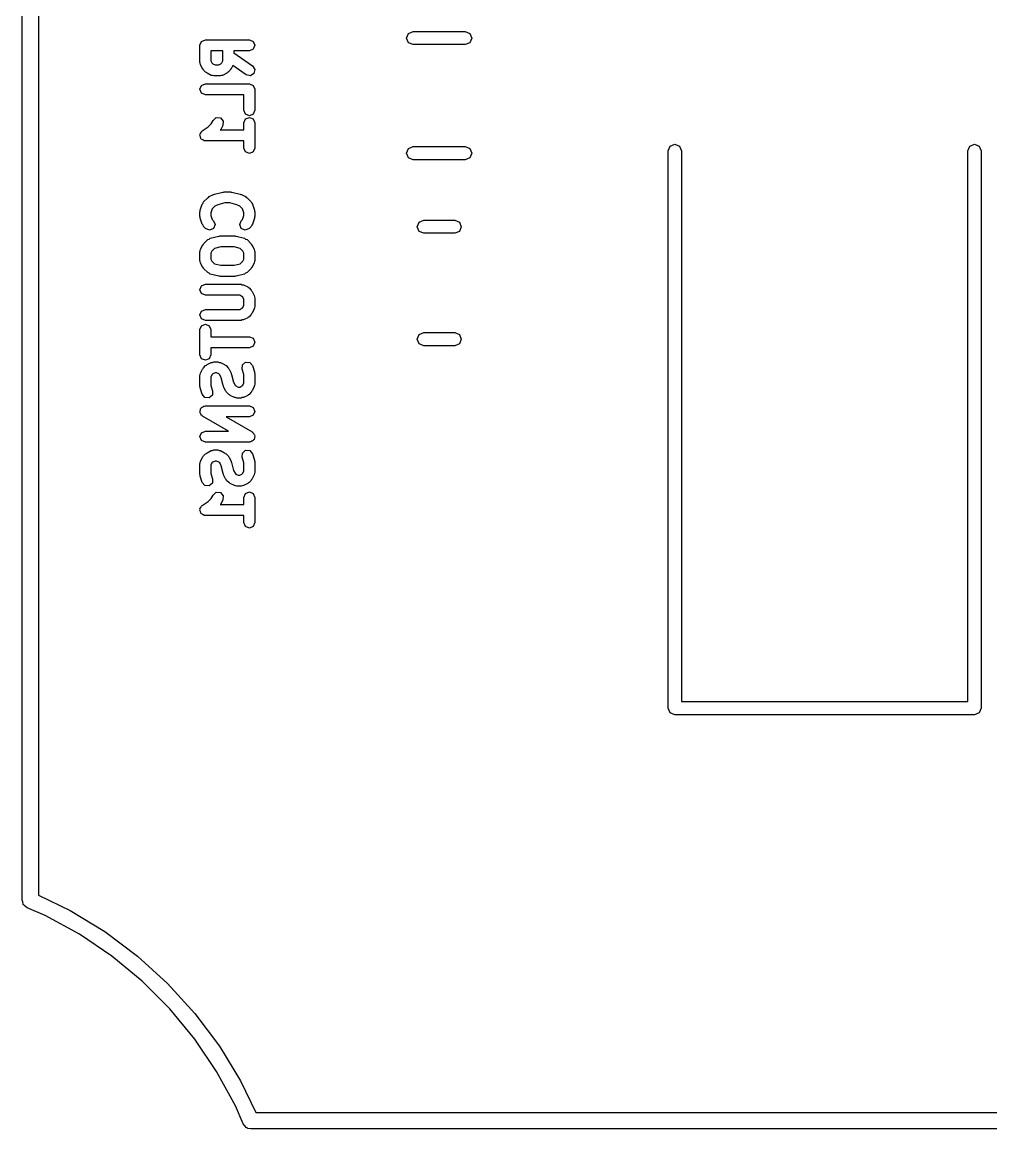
# Model space of a CAD drawing. Extents: x 86.6 to 116.8, y -73.1 to -42.9.
# Drawn here: x 86.61 to 95.41, y -73.08 to -63.03 of the extents above; entities that cross this region are included whole.
import ezdxf

# ---------------------------------------------------------------- set-up
doc = ezdxf.new("R2010")
doc.units = 0
doc.layers.add('BLACK', color=7, linetype='CONTINUOUS')

msp = doc.modelspace()

# ---------------------------------------------------------------- linework, layer by layer
at = {"layer": 'BLACK', "linetype": 'CONTINUOUS'}
for p, q in [((86.6142, -71.003418), (86.6142, -45.003418)), ((86.7642, -45.050246), (86.7642, -70.956578)), ((90.102742, -63.1775), (90.120316, -63.135074)), ((90.120316, -63.219926), (90.102742, -63.1775)), ((90.120316, -63.135074), (90.162742, -63.1175)), ((90.162742, -63.1175), (90.637258, -63.1175)), ((90.637258, -63.1175), (90.679684, -63.135074)), ((90.679684, -63.135074), (90.697258, -63.1775)), ((90.697258, -63.1775), (90.679684, -63.219926)), ((88.227247, -63.242857), (88.241892, -63.207502)), ((88.227247, -63.395238), (88.227247, -63.242857)), ((88.241892, -63.207502), (88.277247, -63.192857)), ((88.277247, -63.192857), (88.677247, -63.192857)), ((88.677247, -63.192857), (88.712602, -63.207502)), ((88.712602, -63.278212), (88.677247, -63.292857)), ((88.712602, -63.207502), (88.727247, -63.242857)), ((88.727247, -63.242857), (88.712602, -63.278212)), ((90.162742, -63.2375), (90.120316, -63.219926)), ((90.637258, -63.2375), (90.162742, -63.2375)), ((90.679684, -63.219926), (90.637258, -63.2375)), ((88.436771, -63.292857), (88.327247, -63.292857)), ((88.327247, -63.292857), (88.327247, -63.383434)), ((88.327247, -63.383434), (88.337387, -63.403715)), ((88.42663, -63.403714), (88.436771, -63.383434)), ((88.436771, -63.383434), (88.436771, -63.292857)), ((88.677247, -63.292857), (88.536771, -63.292857)), ((88.536771, -63.292857), (88.536771, -63.312061)), ((88.536771, -63.312061), (88.70592, -63.430466)), ((88.2317, -63.40599), (88.227247, -63.395238)), ((88.232526, -63.417599), (88.2317, -63.40599)), ((88.251574, -63.455694), (88.232526, -63.417599)), ((88.25779, -63.461085), (88.251574, -63.455694)), ((88.26094, -63.468688), (88.25779, -63.461085)), ((88.279987, -63.487736), (88.26094, -63.468688)), ((88.337387, -63.403715), (88.34496, -63.411287)), ((88.34496, -63.411287), (88.365241, -63.421428)), ((88.365241, -63.421428), (88.398777, -63.421428)), ((88.398777, -63.421428), (88.419059, -63.411286)), ((88.419059, -63.411286), (88.42663, -63.403714)), ((88.503079, -63.468688), (88.484031, -63.487735)), ((88.506228, -63.461084), (88.503079, -63.468688)), ((88.512444, -63.455694), (88.506228, -63.461084)), ((88.526738, -63.427105), (88.512444, -63.455694)), ((88.648574, -63.512389), (88.526738, -63.427105)), ((88.70592, -63.430466), (88.726485, -63.462739)), ((88.726485, -63.462739), (88.718208, -63.500101)), ((88.28759, -63.490885), (88.279987, -63.487736)), ((88.292981, -63.497101), (88.28759, -63.490885)), ((88.331078, -63.51615), (88.292981, -63.497101)), ((88.342687, -63.516974), (88.331078, -63.51615)), ((88.353438, -63.521428), (88.342687, -63.516974)), ((88.41058, -63.521428), (88.353438, -63.521428)), ((88.421332, -63.516974), (88.41058, -63.521428)), ((88.432941, -63.516149), (88.421332, -63.516974)), ((88.471037, -63.497101), (88.432941, -63.516149)), ((88.476428, -63.490884), (88.471037, -63.497101)), ((88.484031, -63.487735), (88.476428, -63.490884)), ((88.685936, -63.520666), (88.648574, -63.512389)), ((88.718208, -63.500101), (88.685936, -63.520666)), ((88.227247, -63.642857), (88.241892, -63.607502)), ((88.241892, -63.678212), (88.227247, -63.642857)), ((88.241892, -63.607502), (88.277247, -63.592857)), ((88.277247, -63.692857), (88.241892, -63.678212)), ((88.277247, -63.592857), (88.677247, -63.592857)), ((88.677247, -63.592857), (88.712602, -63.607502)), ((88.712602, -63.607502), (88.727247, -63.642857)), ((88.727247, -63.642857), (88.727247, -63.833333)), ((88.627247, -63.692857), (88.277247, -63.692857)), ((88.627247, -63.833333), (88.627247, -63.692857)), ((88.641892, -63.868688), (88.627247, -63.833333)), ((88.677247, -63.883333), (88.641892, -63.868688)), ((88.712602, -63.868688), (88.677247, -63.883333)), ((88.727247, -63.833333), (88.712602, -63.868688)), ((88.249512, -64.020303), (88.302535, -63.984953)), ((88.302535, -63.984953), (88.331393, -63.956095)), ((88.331393, -63.956095), (88.346812, -63.925258)), ((88.346812, -63.925258), (88.375722, -63.900185)), ((88.375722, -63.900185), (88.413894, -63.902898)), ((88.413894, -63.902898), (88.438967, -63.931808)), ((88.436254, -63.96998), (88.417206, -64.008075)), ((88.438967, -63.931808), (88.436254, -63.96998)), ((88.627247, -63.947619), (88.641892, -63.912264)), ((88.627247, -64.011905), (88.627247, -63.947619)), ((88.641892, -63.912264), (88.677247, -63.897619)), ((88.677247, -63.897619), (88.712602, -63.912264)), ((88.712602, -63.912264), (88.727247, -63.947619)), ((88.727247, -63.947619), (88.727247, -64.17619)), ((88.227247, -64.061905), (88.229216, -64.057149)), ((88.232819, -64.075357), (88.227247, -64.061905)), ((88.228218, -64.0521), (88.236319, -64.040002)), ((88.229216, -64.057149), (88.228218, -64.0521)), ((88.235645, -64.08964), (88.232819, -64.075357)), ((88.236319, -64.040002), (88.241892, -64.02655)), ((88.241892, -64.02655), (88.246647, -64.02458)), ((88.246647, -64.02458), (88.249512, -64.020303)), ((88.417206, -64.008075), (88.41279, -64.011905)), ((88.41279, -64.011905), (88.627247, -64.011905)), ((88.239922, -64.092504), (88.235645, -64.08964)), ((88.241892, -64.09726), (88.239922, -64.092504)), ((88.255344, -64.102832), (88.241892, -64.09726)), ((88.267442, -64.110934), (88.255344, -64.102832)), ((88.272491, -64.109935), (88.267442, -64.110934)), ((88.277247, -64.111905), (88.272491, -64.109935)), ((88.627247, -64.111905), (88.277247, -64.111905)), ((88.627247, -64.17619), (88.627247, -64.111905)), ((88.641892, -64.211545), (88.627247, -64.17619)), ((88.727247, -64.17619), (88.712602, -64.211545)), ((90.102742, -64.2225), (90.120316, -64.180074)), ((90.120316, -64.180074), (90.162742, -64.1625)), ((90.162742, -64.1625), (90.637258, -64.1625)), ((90.637258, -64.1625), (90.679684, -64.180074)), ((90.679684, -64.180074), (90.697258, -64.2225)), ((92.48, -64.2), (92.497574, -64.157574)), ((92.497574, -64.157574), (92.54, -64.14)), ((92.54, -64.14), (92.582426, -64.157574)), ((92.582426, -64.157574), (92.6, -64.2)), ((95.2, -64.2), (95.217574, -64.157574)), ((95.217574, -64.157574), (95.26, -64.14)), ((95.26, -64.14), (95.302426, -64.157574)), ((95.302426, -64.157574), (95.32, -64.2)), ((88.677247, -64.22619), (88.641892, -64.211545)), ((88.712602, -64.211545), (88.677247, -64.22619)), ((90.120316, -64.264926), (90.102742, -64.2225)), ((90.162742, -64.2825), (90.120316, -64.264926)), ((90.637258, -64.2825), (90.162742, -64.2825)), ((90.679684, -64.264926), (90.637258, -64.2825)), ((90.697258, -64.2225), (90.679684, -64.264926)), ((92.48, -69.26), (92.48, -64.2)), ((92.6, -64.2), (92.6, -69.2)), ((95.2, -69.2), (95.2, -64.2)), ((95.32, -64.2), (95.32, -69.26)), ((88.360358, -64.59435), (88.436549, -64.575302)), ((88.436549, -64.575302), (88.442819, -64.576235)), ((88.442819, -64.576235), (88.448676, -64.573809)), ((88.448676, -64.573809), (88.505819, -64.573809)), ((88.505819, -64.573809), (88.511675, -64.576235)), ((88.511675, -64.576235), (88.517946, -64.575302)), ((88.517946, -64.575302), (88.594136, -64.59435)), ((88.229813, -64.74133), (88.248861, -64.684187)), ((88.248861, -64.684187), (88.256486, -64.675395)), ((88.256486, -64.675395), (88.26094, -64.664644)), ((88.26094, -64.664644), (88.299034, -64.626549)), ((88.299034, -64.626549), (88.306637, -64.623399)), ((88.306637, -64.623399), (88.31203, -64.617182)), ((88.31203, -64.617182), (88.350125, -64.598136)), ((88.350125, -64.598136), (88.355791, -64.597733)), ((88.355791, -64.597733), (88.360358, -64.59435)), ((88.389937, -64.690032), (88.364007, -64.702997)), ((88.454831, -64.673809), (88.389937, -64.690032)), ((88.499664, -64.673809), (88.454831, -64.673809)), ((88.564556, -64.690032), (88.499664, -64.673809)), ((88.590484, -64.702995), (88.564556, -64.690032)), ((88.594136, -64.59435), (88.5987, -64.597732)), ((88.5987, -64.597732), (88.604369, -64.598135)), ((88.604369, -64.598135), (88.642464, -64.617182)), ((88.642464, -64.617182), (88.647855, -64.623398)), ((88.647855, -64.623398), (88.655459, -64.626548)), ((88.655459, -64.626548), (88.693555, -64.664643)), ((88.693555, -64.664643), (88.698008, -64.675395)), ((88.698008, -64.675395), (88.705634, -64.684188)), ((88.705634, -64.684188), (88.724681, -64.741331)), ((88.227247, -64.757142), (88.230396, -64.749538)), ((88.227247, -64.795238), (88.227247, -64.757142)), ((88.230396, -64.749538), (88.229813, -64.74133)), ((88.339996, -64.727007), (88.327247, -64.765256)), ((88.327247, -64.765256), (88.327247, -64.787123)), ((88.327247, -64.787123), (88.339996, -64.825371)), ((88.364007, -64.702997), (88.339996, -64.727007)), ((88.614498, -64.727009), (88.590484, -64.702995)), ((88.627247, -64.765254), (88.614498, -64.727009)), ((88.614498, -64.825371), (88.627247, -64.787125)), ((88.627247, -64.787125), (88.627247, -64.765254)), ((88.724681, -64.741331), (88.724097, -64.749539)), ((88.724097, -64.749539), (88.727247, -64.757142)), ((88.727247, -64.757142), (88.727247, -64.795238)), ((88.230396, -64.802841), (88.227247, -64.795238)), ((88.229813, -64.81105), (88.230396, -64.802841)), ((88.248861, -64.868192), (88.229813, -64.81105)), ((88.256486, -64.876983), (88.248861, -64.868192)), ((88.260939, -64.887734), (88.256486, -64.876983)), ((88.279986, -64.906782), (88.260939, -64.887734)), ((88.339996, -64.825371), (88.350698, -64.836073)), ((88.365341, -64.871429), (88.350696, -64.906784)), ((88.350698, -64.836073), (88.365341, -64.871429)), ((88.589152, -64.871428), (88.603797, -64.836073)), ((88.603797, -64.906783), (88.589152, -64.871428)), ((88.603797, -64.836073), (88.614498, -64.825371)), ((88.693555, -64.887735), (88.674507, -64.906783)), ((88.698008, -64.876983), (88.693555, -64.887735)), ((88.705634, -64.868191), (88.698008, -64.876983)), ((88.724681, -64.811049), (88.705634, -64.868191)), ((88.727247, -64.795238), (88.724097, -64.80284)), ((88.724097, -64.80284), (88.724681, -64.811049)), ((90.19942, -64.89), (90.216994, -64.847574)), ((90.216994, -64.932426), (90.19942, -64.89)), ((90.216994, -64.847574), (90.25942, -64.83)), ((90.25942, -64.83), (90.54058, -64.83)), ((90.54058, -64.83), (90.583006, -64.847574)), ((90.583006, -64.847574), (90.60058, -64.89)), ((90.60058, -64.89), (90.583006, -64.932426)), ((88.315341, -64.921427), (88.279986, -64.906782)), ((88.350696, -64.906784), (88.315341, -64.921427)), ((88.322263, -64.99435), (88.398453, -64.975302)), ((88.398453, -64.975302), (88.404723, -64.976235)), ((88.404723, -64.976235), (88.41058, -64.973809)), ((88.41058, -64.973809), (88.543914, -64.973809)), ((88.543914, -64.973809), (88.54977, -64.976235)), ((88.54977, -64.976235), (88.556041, -64.975302)), ((88.556041, -64.975302), (88.632231, -64.99435)), ((88.639152, -64.921428), (88.603797, -64.906783)), ((88.674507, -64.906783), (88.639152, -64.921428)), ((90.25942, -64.95), (90.216994, -64.932426)), ((90.54058, -64.95), (90.25942, -64.95)), ((90.583006, -64.932426), (90.54058, -64.95)), ((88.232526, -65.096686), (88.251574, -65.058591)), ((88.251574, -65.058591), (88.25779, -65.053199)), ((88.25779, -65.053199), (88.26094, -65.045597)), ((88.26094, -65.045597), (88.299034, -65.007502)), ((88.299034, -65.007502), (88.311458, -65.002355)), ((88.311458, -65.002355), (88.322263, -64.99435)), ((88.359952, -65.088004), (88.337387, -65.110569)), ((88.416735, -65.073809), (88.359952, -65.088004)), ((88.537759, -65.073809), (88.416735, -65.073809)), ((88.594541, -65.088004), (88.537759, -65.073809)), ((88.617106, -65.11057), (88.594541, -65.088004)), ((88.632231, -64.99435), (88.643033, -65.002354)), ((88.643033, -65.002354), (88.655459, -65.007501)), ((88.655459, -65.007501), (88.693555, -65.045596)), ((88.693555, -65.045596), (88.696704, -65.053199)), ((88.696704, -65.053199), (88.702922, -65.058592)), ((88.702922, -65.058592), (88.721968, -65.096687)), ((88.227247, -65.119047), (88.2317, -65.108294)), ((88.227247, -65.195238), (88.227247, -65.119047)), ((88.2317, -65.108294), (88.232526, -65.096686)), ((88.337387, -65.110569), (88.327247, -65.13085)), ((88.327247, -65.13085), (88.327247, -65.183434)), ((88.327247, -65.183434), (88.337387, -65.203715)), ((88.627247, -65.13085), (88.617106, -65.11057)), ((88.617106, -65.203714), (88.627247, -65.183434)), ((88.627247, -65.183434), (88.627247, -65.13085)), ((88.721968, -65.096687), (88.722792, -65.108293)), ((88.722792, -65.108293), (88.727247, -65.119047)), ((88.727247, -65.119047), (88.727247, -65.195238)), ((88.2317, -65.20599), (88.227247, -65.195238)), ((88.232526, -65.217599), (88.2317, -65.20599)), ((88.251574, -65.255694), (88.232526, -65.217599)), ((88.25779, -65.261085), (88.251574, -65.255694)), ((88.26094, -65.268688), (88.25779, -65.261085)), ((88.299034, -65.306783), (88.26094, -65.268688)), ((88.337387, -65.203715), (88.359952, -65.22628)), ((88.359952, -65.22628), (88.416735, -65.240476)), ((88.416735, -65.240476), (88.537759, -65.240476)), ((88.537759, -65.240476), (88.594541, -65.22628)), ((88.594541, -65.22628), (88.617106, -65.203714)), ((88.693555, -65.268689), (88.655459, -65.306784)), ((88.696704, -65.261085), (88.693555, -65.268689)), ((88.702922, -65.255693), (88.696704, -65.261085)), ((88.721968, -65.217598), (88.702922, -65.255693)), ((88.722792, -65.205991), (88.721968, -65.217598)), ((88.727247, -65.195238), (88.722792, -65.205991)), ((88.311458, -65.311929), (88.299034, -65.306783)), ((88.322263, -65.319935), (88.311458, -65.311929)), ((88.398453, -65.338983), (88.322263, -65.319935)), ((88.404723, -65.338049), (88.398453, -65.338983)), ((88.41058, -65.340476), (88.404723, -65.338049)), ((88.543914, -65.340476), (88.41058, -65.340476)), ((88.54977, -65.338049), (88.543914, -65.340476)), ((88.556041, -65.338983), (88.54977, -65.338049)), ((88.632231, -65.319935), (88.556041, -65.338983)), ((88.643033, -65.31193), (88.632231, -65.319935)), ((88.655459, -65.306784), (88.643033, -65.31193)), ((88.227247, -65.461905), (88.241892, -65.42655)), ((88.241892, -65.49726), (88.227247, -65.461905)), ((88.241892, -65.42655), (88.277247, -65.411905)), ((88.277247, -65.411905), (88.601057, -65.411905)), ((88.601057, -65.411905), (88.611807, -65.416358)), ((88.611807, -65.416358), (88.623417, -65.417183)), ((88.623417, -65.417183), (88.661512, -65.43623)), ((88.661512, -65.43623), (88.666904, -65.442447)), ((88.666904, -65.442447), (88.674507, -65.445597)), ((88.674507, -65.445597), (88.693555, -65.464645)), ((88.693555, -65.464645), (88.696703, -65.472247)), ((88.696703, -65.472247), (88.702922, -65.47764)), ((88.702922, -65.47764), (88.721968, -65.515735)), ((88.277247, -65.511905), (88.241892, -65.49726)), ((88.589254, -65.511905), (88.277247, -65.511905)), ((88.609534, -65.522044), (88.589254, -65.511905)), ((88.617105, -65.529615), (88.609534, -65.522044)), ((88.627247, -65.549898), (88.617105, -65.529615)), ((88.627247, -65.602482), (88.627247, -65.549898)), ((88.721968, -65.515735), (88.722792, -65.527341)), ((88.722792, -65.527341), (88.727247, -65.538095)), ((88.727247, -65.538095), (88.727247, -65.614286)), ((88.227247, -65.690476), (88.241892, -65.655121)), ((88.241892, -65.725831), (88.227247, -65.690476)), ((88.241892, -65.655121), (88.277247, -65.640476)), ((88.277247, -65.640476), (88.589254, -65.640476)), ((88.589254, -65.640476), (88.609534, -65.630335)), ((88.609534, -65.630335), (88.617106, -65.622763)), ((88.617106, -65.622763), (88.627247, -65.602482)), ((88.693554, -65.687737), (88.674506, -65.706784)), ((88.696703, -65.680134), (88.693554, -65.687737)), ((88.702922, -65.674741), (88.696703, -65.680134)), ((88.721968, -65.636646), (88.702922, -65.674741)), ((88.722792, -65.625039), (88.721968, -65.636646)), ((88.727247, -65.614286), (88.722792, -65.625039)), ((88.227247, -65.82381), (88.241892, -65.788455)), ((88.277247, -65.740476), (88.241892, -65.725831)), ((88.241892, -65.788455), (88.277247, -65.77381)), ((88.601057, -65.740476), (88.277247, -65.740476)), ((88.277247, -65.77381), (88.312602, -65.788455)), ((88.312602, -65.788455), (88.327247, -65.82381)), ((88.611809, -65.736022), (88.601057, -65.740476)), ((88.623418, -65.735197), (88.611809, -65.736022)), ((88.661513, -65.716149), (88.623418, -65.735197)), ((88.666904, -65.709932), (88.661513, -65.716149)), ((88.674506, -65.706784), (88.666904, -65.709932)), ((88.227247, -66.052381), (88.227247, -65.82381)), ((88.327247, -65.82381), (88.327247, -65.888095)), ((88.327247, -65.888095), (88.677247, -65.888095)), ((88.677247, -65.888095), (88.712602, -65.90274)), ((90.19942, -65.91), (90.216994, -65.867574)), ((90.216994, -65.867574), (90.25942, -65.85)), ((90.25942, -65.85), (90.54058, -65.85)), ((90.54058, -65.85), (90.583006, -65.867574)), ((90.583006, -65.867574), (90.60058, -65.91)), ((88.677247, -65.988095), (88.327247, -65.988095)), ((88.327247, -65.988095), (88.327247, -66.052381)), ((88.712602, -65.97345), (88.677247, -65.988095)), ((88.712602, -65.90274), (88.727247, -65.938095)), ((88.727247, -65.938095), (88.712602, -65.97345)), ((90.216994, -65.952426), (90.19942, -65.91)), ((90.25942, -65.97), (90.216994, -65.952426)), ((90.54058, -65.97), (90.25942, -65.97)), ((90.583006, -65.952426), (90.54058, -65.97)), ((90.60058, -65.91), (90.583006, -65.952426)), ((88.241892, -66.087736), (88.227247, -66.052381)), ((88.277247, -66.102381), (88.241892, -66.087736)), ((88.312602, -66.087736), (88.277247, -66.102381)), ((88.327247, -66.052381), (88.312602, -66.087736)), ((88.232526, -66.220496), (88.251574, -66.182401)), ((88.251574, -66.182401), (88.25779, -66.177009)), ((88.25779, -66.177009), (88.26094, -66.169407)), ((88.26094, -66.169407), (88.279987, -66.150359)), ((88.279987, -66.150359), (88.28759, -66.147209)), ((88.28759, -66.147209), (88.292981, -66.140994)), ((88.292981, -66.140994), (88.331078, -66.121945)), ((88.331078, -66.121945), (88.342687, -66.12112)), ((88.342687, -66.12112), (88.353438, -66.116667)), ((88.353438, -66.116667), (88.391533, -66.116667)), ((88.391533, -66.116667), (88.402285, -66.12112)), ((88.402285, -66.12112), (88.413894, -66.121946)), ((88.413894, -66.121946), (88.451989, -66.140994)), ((88.451989, -66.140994), (88.45738, -66.14721)), ((88.45738, -66.14721), (88.464982, -66.150359)), ((88.464982, -66.150359), (88.48403, -66.169406)), ((88.48403, -66.169406), (88.487179, -66.177008)), ((88.487179, -66.177008), (88.493398, -66.182402)), ((88.493398, -66.182402), (88.512444, -66.220497)), ((88.610766, -66.182478), (88.613479, -66.144306)), ((88.627247, -66.231922), (88.610766, -66.182478)), ((88.613479, -66.144306), (88.642389, -66.119233)), ((88.642389, -66.119233), (88.680561, -66.121946)), ((88.680561, -66.121946), (88.705634, -66.150856)), ((88.705634, -66.150856), (88.724681, -66.207999)), ((88.227247, -66.242857), (88.2317, -66.232104)), ((88.227247, -66.338096), (88.227247, -66.242857)), ((88.2317, -66.232104), (88.232526, -66.220496)), ((88.337387, -66.234379), (88.327247, -66.25466)), ((88.327247, -66.25466), (88.327247, -66.329981)), ((88.34496, -66.226807), (88.337387, -66.234379)), ((88.365241, -66.216667), (88.34496, -66.226807)), ((88.37973, -66.216667), (88.365241, -66.216667)), ((88.40001, -66.226807), (88.37973, -66.216667)), ((88.407582, -66.234379), (88.40001, -66.226807)), ((88.420547, -66.260309), (88.407582, -66.234379)), ((88.438264, -66.331175), (88.420547, -66.260309)), ((88.512444, -66.220497), (88.512846, -66.226163)), ((88.512846, -66.226163), (88.51623, -66.23073)), ((88.51623, -66.23073), (88.533946, -66.301596)), ((88.627247, -66.307244), (88.627247, -66.231922)), ((88.724681, -66.207999), (88.724097, -66.216207)), ((88.724097, -66.216207), (88.727247, -66.22381)), ((88.727247, -66.22381), (88.727247, -66.319048)), ((88.230396, -66.345699), (88.227247, -66.338096)), ((88.229813, -66.353908), (88.230396, -66.345699)), ((88.248861, -66.41105), (88.229813, -66.353908)), ((88.327247, -66.329981), (88.343729, -66.379426)), ((88.343729, -66.379426), (88.341016, -66.417598)), ((88.441647, -66.33574), (88.438264, -66.331175)), ((88.44205, -66.341409), (88.441647, -66.33574)), ((88.461098, -66.379504), (88.44205, -66.341409)), ((88.467314, -66.384895), (88.461098, -66.379504)), ((88.470463, -66.392497), (88.467314, -66.384895)), ((88.48951, -66.411545), (88.470463, -66.392497)), ((88.533946, -66.301596), (88.546911, -66.327525)), ((88.546911, -66.327525), (88.554483, -66.335097)), ((88.554483, -66.335097), (88.574765, -66.345238)), ((88.574765, -66.345238), (88.589254, -66.345238)), ((88.589254, -66.345238), (88.609534, -66.335098)), ((88.609534, -66.335098), (88.617105, -66.327527)), ((88.617105, -66.327527), (88.627247, -66.307244)), ((88.693555, -66.392498), (88.674507, -66.411546)), ((88.696703, -66.384895), (88.693555, -66.392498)), ((88.702922, -66.379503), (88.696703, -66.384895)), ((88.721968, -66.341408), (88.702922, -66.379503)), ((88.722792, -66.329801), (88.721968, -66.341408)), ((88.727247, -66.319048), (88.722792, -66.329801)), ((88.273935, -66.439959), (88.248861, -66.41105)), ((88.312107, -66.442672), (88.273935, -66.439959)), ((88.341016, -66.417598), (88.312107, -66.442672)), ((88.497112, -66.414694), (88.48951, -66.411545)), ((88.502506, -66.420913), (88.497112, -66.414694)), ((88.540601, -66.439959), (88.502506, -66.420913)), ((88.552207, -66.440783), (88.540601, -66.439959)), ((88.562961, -66.445238), (88.552207, -66.440783)), ((88.601057, -66.445238), (88.562961, -66.445238)), ((88.611807, -66.440784), (88.601057, -66.445238)), ((88.623417, -66.43996), (88.611807, -66.440784)), ((88.661512, -66.420913), (88.623417, -66.43996)), ((88.666904, -66.414695), (88.661512, -66.420913)), ((88.674507, -66.411546), (88.666904, -66.414695)), ((88.227247, -66.566667), (88.232202, -66.554704)), ((88.229874, -66.573011), (88.227247, -66.566667)), ((88.229009, -66.579823), (88.229874, -66.573011)), ((88.236937, -66.59006), (88.229009, -66.579823)), ((88.232202, -66.554704), (88.233835, -66.54186)), ((88.233835, -66.54186), (88.239264, -66.537655)), ((88.241892, -66.602022), (88.236937, -66.59006)), ((88.239264, -66.537655), (88.241892, -66.531312)), ((88.241892, -66.531312), (88.253853, -66.526357)), ((88.253853, -66.526357), (88.264091, -66.518429)), ((88.264091, -66.518429), (88.270902, -66.519294)), ((88.270902, -66.519294), (88.277247, -66.516667)), ((88.277247, -66.516667), (88.677247, -66.516667)), ((88.677247, -66.516667), (88.712602, -66.531312)), ((88.712602, -66.531312), (88.727247, -66.566667)), ((88.727247, -66.566667), (88.712602, -66.602022)), ((88.248235, -66.604649), (88.241892, -66.602022)), ((88.25244, -66.610079), (88.248235, -66.604649)), ((88.488969, -66.745238), (88.25244, -66.610079)), ((88.677247, -66.616667), (88.465525, -66.616667)), ((88.465525, -66.616667), (88.702054, -66.751826)), ((88.712602, -66.602022), (88.677247, -66.616667)), ((88.227247, -66.795238), (88.241892, -66.759883)), ((88.241892, -66.830593), (88.227247, -66.795238)), ((88.241892, -66.759883), (88.277247, -66.745238)), ((88.277247, -66.745238), (88.488969, -66.745238)), ((88.702054, -66.751826), (88.706258, -66.757255)), ((88.706258, -66.757255), (88.712602, -66.759883)), ((88.712602, -66.759883), (88.717556, -66.771844)), ((88.717556, -66.771844), (88.725485, -66.782082)), ((88.727247, -66.795238), (88.722291, -66.8072)), ((88.725485, -66.782082), (88.724619, -66.788893)), ((88.724619, -66.788893), (88.727247, -66.795238)), ((88.277247, -66.845238), (88.241892, -66.830593)), ((88.677247, -66.845238), (88.277247, -66.845238)), ((88.683591, -66.84261), (88.677247, -66.845238)), ((88.690403, -66.843476), (88.683591, -66.84261)), ((88.70064, -66.835547), (88.690403, -66.843476)), ((88.712602, -66.830593), (88.70064, -66.835547)), ((88.715229, -66.824249), (88.712602, -66.830593)), ((88.720659, -66.820045), (88.715229, -66.824249)), ((88.722291, -66.8072), (88.720659, -66.820045)), ((88.232526, -67.020496), (88.251574, -66.982401)), ((88.251574, -66.982401), (88.25779, -66.977009)), ((88.25779, -66.977009), (88.26094, -66.969407)), ((88.26094, -66.969407), (88.279987, -66.950359)), ((88.279987, -66.950359), (88.28759, -66.947209)), ((88.28759, -66.947209), (88.292981, -66.940994)), ((88.292981, -66.940994), (88.331078, -66.921945)), ((88.331078, -66.921945), (88.342687, -66.92112)), ((88.342687, -66.92112), (88.353438, -66.916667)), ((88.353438, -66.916667), (88.391533, -66.916667)), ((88.391533, -66.916667), (88.402285, -66.92112)), ((88.402285, -66.92112), (88.413894, -66.921946)), ((88.413894, -66.921946), (88.451989, -66.940994)), ((88.451989, -66.940994), (88.45738, -66.94721)), ((88.45738, -66.94721), (88.464982, -66.950359)), ((88.464982, -66.950359), (88.48403, -66.969406)), ((88.48403, -66.969406), (88.487179, -66.977008)), ((88.487179, -66.977008), (88.493398, -66.982402)), ((88.493398, -66.982402), (88.512444, -67.020497)), ((88.610766, -66.982478), (88.613479, -66.944306)), ((88.627247, -67.031922), (88.610766, -66.982478)), ((88.613479, -66.944306), (88.642389, -66.919233)), ((88.642389, -66.919233), (88.680561, -66.921946)), ((88.680561, -66.921946), (88.705634, -66.950856)), ((88.705634, -66.950856), (88.724681, -67.007999)), ((88.227247, -67.042857), (88.2317, -67.032104)), ((88.227247, -67.138096), (88.227247, -67.042857)), ((88.2317, -67.032104), (88.232526, -67.020496)), ((88.337387, -67.034379), (88.327247, -67.05466)), ((88.327247, -67.05466), (88.327247, -67.129981)), ((88.34496, -67.026807), (88.337387, -67.034379)), ((88.365241, -67.016667), (88.34496, -67.026807)), ((88.37973, -67.016667), (88.365241, -67.016667)), ((88.40001, -67.026807), (88.37973, -67.016667)), ((88.407582, -67.034379), (88.40001, -67.026807)), ((88.420547, -67.060309), (88.407582, -67.034379)), ((88.438264, -67.131175), (88.420547, -67.060309)), ((88.512444, -67.020497), (88.512846, -67.026163)), ((88.512846, -67.026163), (88.51623, -67.03073)), ((88.51623, -67.03073), (88.533946, -67.101596)), ((88.533946, -67.101596), (88.546911, -67.127525)), ((88.627247, -67.107244), (88.627247, -67.031922)), ((88.724681, -67.007999), (88.724097, -67.016207)), ((88.724097, -67.016207), (88.727247, -67.02381)), ((88.727247, -67.02381), (88.727247, -67.119048)), ((88.230396, -67.145699), (88.227247, -67.138096)), ((88.229813, -67.153908), (88.230396, -67.145699)), ((88.248861, -67.21105), (88.229813, -67.153908)), ((88.327247, -67.129981), (88.343729, -67.179426)), ((88.343729, -67.179426), (88.341016, -67.217598)), ((88.441647, -67.13574), (88.438264, -67.131175)), ((88.44205, -67.141409), (88.441647, -67.13574)), ((88.461098, -67.179504), (88.44205, -67.141409)), ((88.467314, -67.184895), (88.461098, -67.179504)), ((88.470463, -67.192497), (88.467314, -67.184895)), ((88.48951, -67.211545), (88.470463, -67.192497)), ((88.546911, -67.127525), (88.554483, -67.135097)), ((88.554483, -67.135097), (88.574765, -67.145238)), ((88.574765, -67.145238), (88.589254, -67.145238)), ((88.589254, -67.145238), (88.609534, -67.135098)), ((88.609534, -67.135098), (88.617105, -67.127527)), ((88.617105, -67.127527), (88.627247, -67.107244)), ((88.693555, -67.192498), (88.674507, -67.211546)), ((88.696703, -67.184895), (88.693555, -67.192498)), ((88.702922, -67.179503), (88.696703, -67.184895)), ((88.721968, -67.141408), (88.702922, -67.179503)), ((88.722792, -67.129801), (88.721968, -67.141408)), ((88.727247, -67.119048), (88.722792, -67.129801)), ((88.273935, -67.239959), (88.248861, -67.21105)), ((88.312107, -67.242672), (88.273935, -67.239959)), ((88.341016, -67.217598), (88.312107, -67.242672)), ((88.346812, -67.325258), (88.375722, -67.300185)), ((88.375722, -67.300185), (88.413894, -67.302898)), ((88.413894, -67.302898), (88.438967, -67.331808)), ((88.497112, -67.214694), (88.48951, -67.211545)), ((88.502506, -67.220913), (88.497112, -67.214694)), ((88.540601, -67.239959), (88.502506, -67.220913)), ((88.552207, -67.240783), (88.540601, -67.239959)), ((88.562961, -67.245238), (88.552207, -67.240783)), ((88.601057, -67.245238), (88.562961, -67.245238)), ((88.611807, -67.240784), (88.601057, -67.245238)), ((88.623417, -67.23996), (88.611807, -67.240784)), ((88.661512, -67.220913), (88.623417, -67.23996)), ((88.641892, -67.312264), (88.677247, -67.297619)), ((88.666904, -67.214695), (88.661512, -67.220913)), ((88.674507, -67.211546), (88.666904, -67.214695)), ((88.677247, -67.297619), (88.712602, -67.312264)), ((88.249512, -67.420303), (88.302535, -67.384953)), ((88.302535, -67.384953), (88.331393, -67.356095)), ((88.331393, -67.356095), (88.346812, -67.325258)), ((88.436254, -67.36998), (88.417206, -67.408075)), ((88.438967, -67.331808), (88.436254, -67.36998)), ((88.627247, -67.347619), (88.641892, -67.312264)), ((88.627247, -67.411905), (88.627247, -67.347619)), ((88.712602, -67.312264), (88.727247, -67.347619)), ((88.727247, -67.347619), (88.727247, -67.57619)), ((88.227247, -67.461905), (88.229216, -67.457149)), ((88.232819, -67.475357), (88.227247, -67.461905)), ((88.228218, -67.4521), (88.236319, -67.440002)), ((88.229216, -67.457149), (88.228218, -67.4521)), ((88.235645, -67.48964), (88.232819, -67.475357)), ((88.239922, -67.492504), (88.235645, -67.48964)), ((88.236319, -67.440002), (88.241892, -67.42655)), ((88.241892, -67.49726), (88.239922, -67.492504)), ((88.241892, -67.42655), (88.246647, -67.42458)), ((88.255344, -67.502832), (88.241892, -67.49726)), ((88.246647, -67.42458), (88.249512, -67.420303)), ((88.267442, -67.510934), (88.255344, -67.502832)), ((88.417206, -67.408075), (88.41279, -67.411905)), ((88.41279, -67.411905), (88.627247, -67.411905)), ((88.272491, -67.509935), (88.267442, -67.510934)), ((88.277247, -67.511905), (88.272491, -67.509935)), ((88.627247, -67.511905), (88.277247, -67.511905)), ((88.627247, -67.57619), (88.627247, -67.511905)), ((88.641892, -67.611545), (88.627247, -67.57619)), ((88.727247, -67.57619), (88.712602, -67.611545)), ((88.677247, -67.62619), (88.641892, -67.611545)), ((88.712602, -67.611545), (88.677247, -67.62619)), ((92.6, -69.2), (95.2, -69.2)), ((92.497574, -69.302426), (92.48, -69.26)), ((92.54, -69.32), (92.497574, -69.302426)), ((95.302426, -69.302426), (95.26, -69.32)), ((95.32, -69.26), (95.302426, -69.302426)), ((95.26, -69.32), (92.54, -69.32)), ((86.61913, -71.016965), (86.6142, -71.003418)), ((86.624779, -71.041824), (86.61913, -71.016965)), ((86.7642, -70.956578), (87.050817, -71.0959)), ((86.629768, -71.046192), (86.624779, -71.041824)), ((86.631747, -71.051627), (86.629768, -71.046192)), ((86.644173, -71.058801), (86.631747, -71.051627)), ((86.659656, -71.072355), (86.644173, -71.058801)), ((86.822974, -71.142342), (86.659656, -71.072355)), ((87.050817, -71.0959), (87.366056, -71.288129)), ((87.134833, -71.312719), (86.822974, -71.142342)), ((87.429098, -71.511948), (87.134833, -71.312719)), ((87.366056, -71.288129), (87.661612, -71.509431)), ((87.70311, -71.738226), (87.429098, -71.511948)), ((87.661612, -71.509431), (87.934812, -71.757806)), ((87.95439, -71.989507), (87.70311, -71.738226)), ((87.934812, -71.757806), (88.183184, -72.031006)), ((88.180666, -72.26352), (87.95439, -71.989507)), ((88.183184, -72.031006), (88.404485, -72.326564)), ((88.379893, -72.557787), (88.180666, -72.26352)), ((88.404485, -72.326564), (88.596711, -72.641804)), ((88.550268, -72.869647), (88.379893, -72.557787)), ((88.596711, -72.641804), (88.736029, -72.928418)), ((88.620254, -73.032965), (88.550268, -72.869647)), ((88.736029, -72.928418), (114.642361, -72.928418)), ((88.620263, -73.032962), (88.620254, -73.032965)), ((88.623496, -73.036655), (88.620263, -73.032962)), ((88.624248, -73.040918), (88.623496, -73.036655)), ((88.635472, -73.050336), (88.624248, -73.040918)), ((88.650794, -73.067839), (88.635472, -73.050336)), ((88.658387, -73.069564), (88.650794, -73.067839)), ((88.663548, -73.073895), (88.658387, -73.069564)), ((88.6892, -73.078418), (88.663548, -73.073895)), ((114.6892, -73.078418), (88.6892, -73.078418))]:
    msp.add_line(p, q, dxfattribs=at)

doc.saveas('drawing.dxf')
